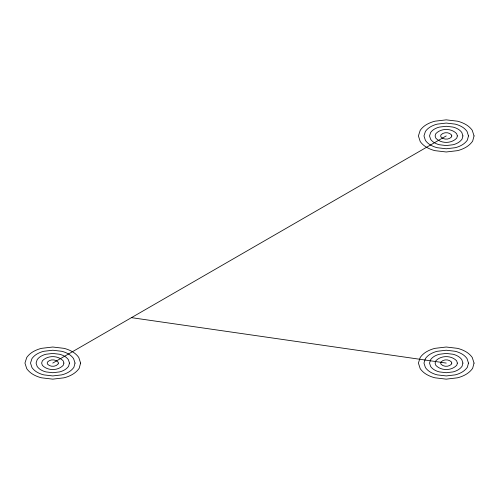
<?xml version="1.0" encoding="UTF-8"?>
<svg xmlns="http://www.w3.org/2000/svg" width="499" height="499" viewBox="0 0 499 499"><rect width="100%" height="100%" fill="white"/><g stroke="black" fill="none" stroke-linecap="round" stroke-linejoin="round"><path stroke-width="0.75" d="M52.769 363.079L446.231 135.921M131.462 317.651L446.231 363.079M58.333 363.079L58.052 364.133C55.47 367.008 50.187 367.046 47.567 364.201L47.205 363.079L47.567 361.956C50.162 359.149 55.383 359.149 57.978 361.956L58.333 363.079M63.903 363.079L63.336 365.181C58.165 370.938 47.605 371.006 42.365 365.324L41.642 363.079L42.365 360.839C47.548 355.213 57.996 355.213 63.18 360.839L63.903 363.079M69.467 363.079L68.619 366.235A12.93 12.93 0 0 1 64.577 369.896A19.074 19.074 0 0 1 59.475 371.93L52.769 372.722L46.07 371.93A19.074 19.074 0 0 1 40.968 369.896A12.182 12.182 0 0 1 37.163 366.447L36.078 363.079L37.163 359.717A12.182 12.182 0 0 1 40.968 356.267A19.074 19.074 0 0 1 46.07 354.234L52.769 353.442L59.475 354.234A19.074 19.074 0 0 1 64.577 356.267A12.182 12.182 0 0 1 68.382 359.717L69.467 363.079M75.031 363.079L73.902 367.289A17.247 17.247 0 0 1 68.513 372.167A25.437 25.437 0 0 1 61.708 374.88L52.769 375.934L43.837 374.88A25.437 25.437 0 0 1 37.032 372.167A16.242 16.242 0 0 1 31.961 367.57L30.514 363.079L31.961 358.594A16.242 16.242 0 0 1 37.032 353.997A25.437 25.437 0 0 1 43.837 351.284L52.769 350.229L61.708 351.284A25.437 25.437 0 0 1 68.513 353.997A16.242 16.242 0 0 1 73.584 358.594L75.031 363.079M80.595 363.079L79.179 368.337A21.557 21.557 0 0 1 72.442 374.437A31.793 31.793 0 0 1 63.941 377.824L52.769 379.146L41.598 377.824A31.793 31.793 0 0 1 33.096 374.437A20.297 20.297 0 0 1 26.753 368.692L24.95 363.079L26.753 357.471A20.297 20.297 0 0 1 33.096 351.72A31.793 31.793 0 0 1 41.598 348.333L52.769 347.017L63.941 348.333A31.793 31.793 0 0 1 72.442 351.72A20.297 20.297 0 0 1 78.786 357.471L80.595 363.079M451.795 135.921L451.508 136.969C448.925 139.845 443.648 139.882 441.022 137.044L440.667 135.921L441.022 134.799C443.617 131.986 448.838 131.986 451.433 134.799L451.795 135.921M457.358 135.921L456.791 138.023C451.62 143.774 441.066 143.849 435.82 138.161L435.097 135.921L435.82 133.676C441.004 128.05 451.452 128.05 456.635 133.676L457.358 135.921M462.922 135.921L462.074 139.071A12.93 12.93 0 0 1 458.032 142.733A19.074 19.074 0 0 1 452.93 144.766L446.231 145.558L439.525 144.766A19.074 19.074 0 0 1 434.423 142.733A12.182 12.182 0 0 1 430.618 139.283L429.533 135.921L430.618 132.553A12.182 12.182 0 0 1 434.423 129.104A19.074 19.074 0 0 1 439.525 127.07L446.231 126.278L452.93 127.07A19.074 19.074 0 0 1 458.032 129.104A12.182 12.182 0 0 1 461.837 132.553L462.922 135.921M468.486 135.921L467.357 140.125A17.247 17.247 0 0 1 461.968 145.003A25.437 25.437 0 0 1 455.163 147.716L446.231 148.771L437.292 147.716A25.437 25.437 0 0 1 430.487 145.003A16.242 16.242 0 0 1 425.416 140.406L423.969 135.921L425.416 131.43A16.242 16.242 0 0 1 430.487 126.833A25.437 25.437 0 0 1 437.292 124.12L446.231 123.066L455.163 124.12A25.437 25.437 0 0 1 461.968 126.833A16.242 16.242 0 0 1 467.039 131.43L468.486 135.921M474.05 135.921L472.64 141.173A21.557 21.557 0 0 1 465.904 147.28A31.793 31.793 0 0 1 457.402 150.667L446.231 151.983L435.059 150.667A31.793 31.793 0 0 1 426.558 147.28A20.297 20.297 0 0 1 420.214 141.529L418.405 135.921L420.214 130.308A20.297 20.297 0 0 1 426.558 124.563A31.793 31.793 0 0 1 435.059 121.176L446.231 119.854L457.402 121.176A31.793 31.793 0 0 1 465.904 124.563A20.297 20.297 0 0 1 472.247 130.308L474.05 135.921M451.795 363.079L451.508 364.133C448.925 367.008 443.648 367.046 441.022 364.201L440.667 363.079L441.022 361.956C443.617 359.149 448.838 359.149 451.433 361.956L451.795 363.079M457.358 363.079L456.791 365.181C451.62 370.938 441.066 371.006 435.82 365.324L435.097 363.079L435.82 360.839C441.004 355.213 451.452 355.213 456.635 360.839L457.358 363.079M462.922 363.079L462.074 366.235A12.93 12.93 0 0 1 458.032 369.896A19.074 19.074 0 0 1 452.93 371.93L446.231 372.722L439.525 371.93A19.074 19.074 0 0 1 434.423 369.896A12.182 12.182 0 0 1 430.618 366.447L429.533 363.079L430.618 359.717A12.182 12.182 0 0 1 434.423 356.267A19.074 19.074 0 0 1 439.525 354.234L446.231 353.442L452.93 354.234A19.074 19.074 0 0 1 458.032 356.267A12.182 12.182 0 0 1 461.837 359.717L462.922 363.079M468.486 363.079L467.357 367.289A17.247 17.247 0 0 1 461.968 372.167A25.437 25.437 0 0 1 455.163 374.88L446.231 375.934L437.292 374.88A25.437 25.437 0 0 1 430.487 372.167A16.242 16.242 0 0 1 425.416 367.57L423.969 363.079L425.416 358.594A16.242 16.242 0 0 1 430.487 353.997A25.437 25.437 0 0 1 437.292 351.284L446.231 350.229L455.163 351.284A25.437 25.437 0 0 1 461.968 353.997A16.242 16.242 0 0 1 467.039 358.594L468.486 363.079M474.05 363.079L472.64 368.337A21.557 21.557 0 0 1 465.904 374.437A31.793 31.793 0 0 1 457.402 377.824L446.231 379.146L435.059 377.824A31.793 31.793 0 0 1 426.558 374.437A20.297 20.297 0 0 1 420.214 368.692L418.405 363.079L420.214 357.471A20.297 20.297 0 0 1 426.558 351.72A31.793 31.793 0 0 1 435.059 348.333L446.231 347.017L457.402 348.333A31.793 31.793 0 0 1 465.904 351.72A20.297 20.297 0 0 1 472.247 357.471L474.05 363.079"/></g></svg>
